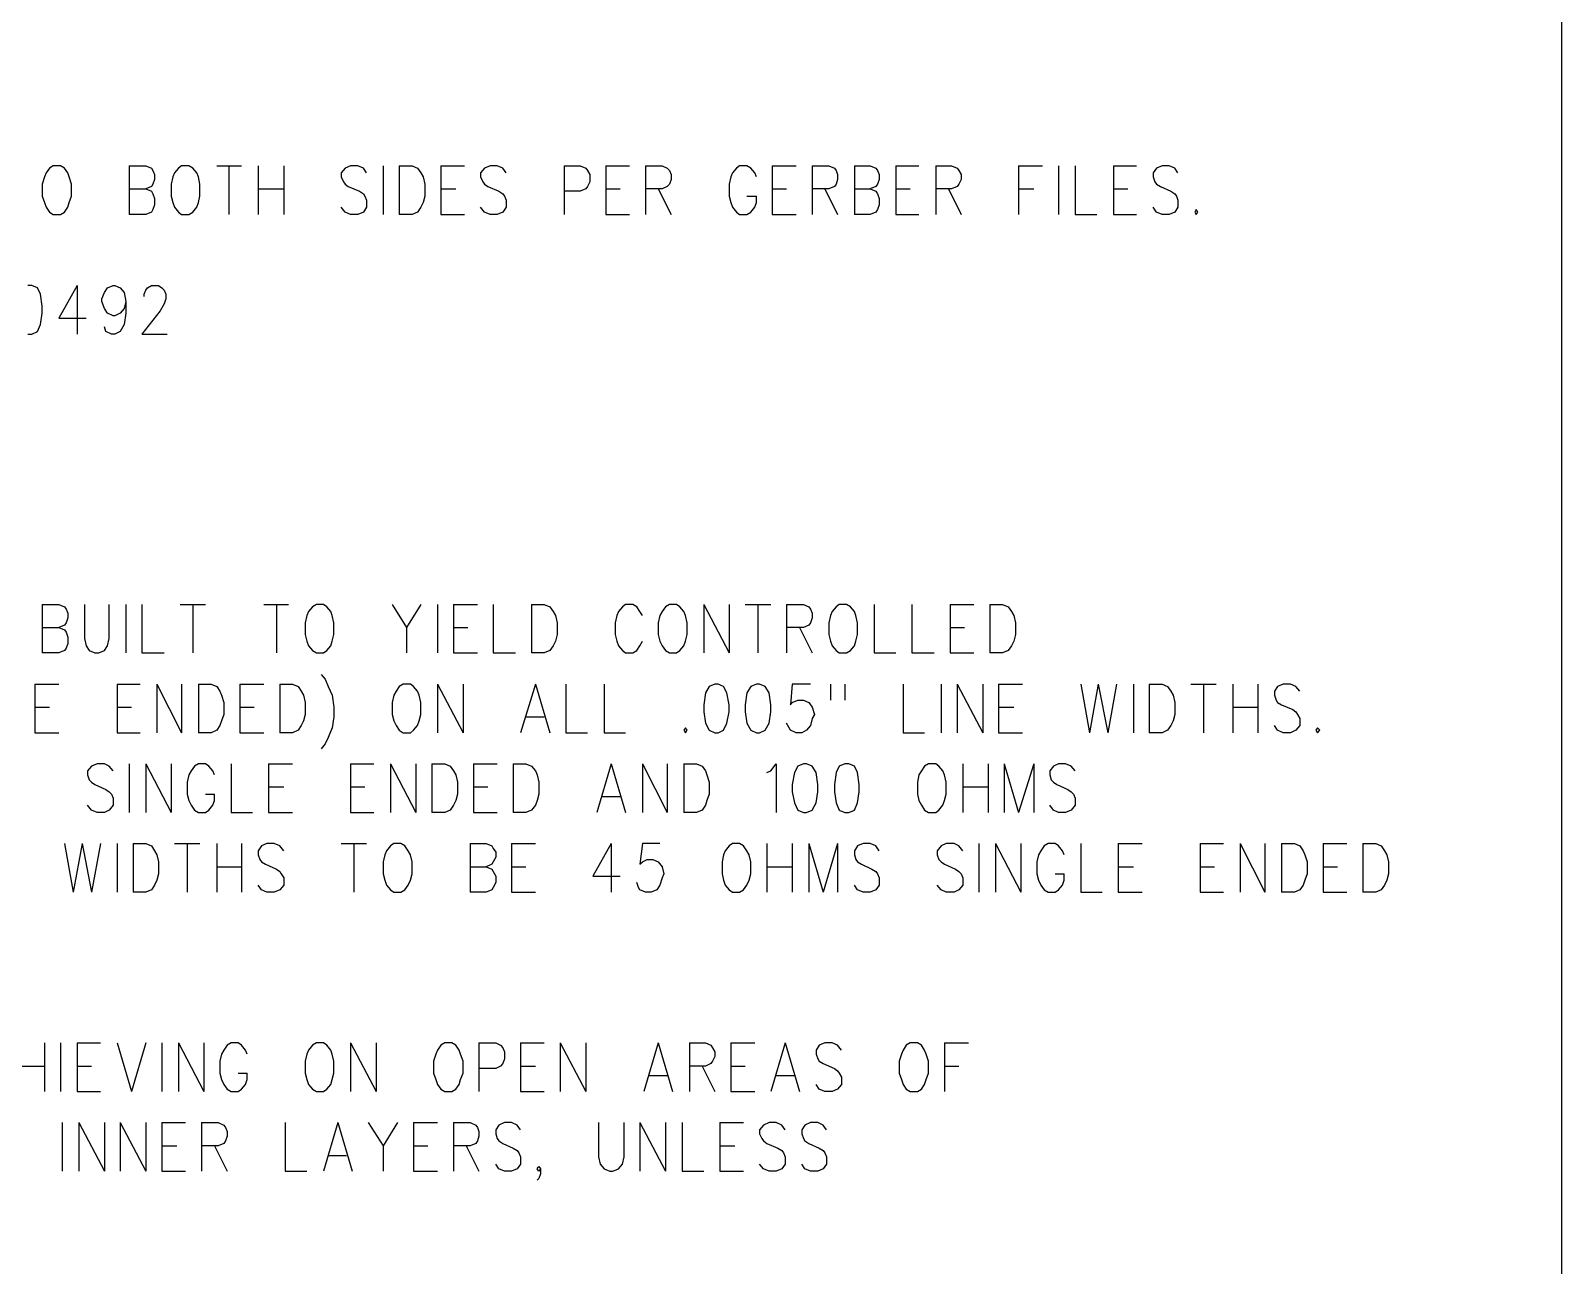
# Model space of a CAD drawing. Extents: x 11.9 to 28.1, y 10.8 to 21.2.
# Drawn here: x 26.172 to 28.093, y 16.621 to 18.169 of the extents above; entities that cross this region are included whole.
import ezdxf

# ---------------------------------------------------------------- set-up
doc = ezdxf.new("R2010")
doc.units = 0
doc.header["$MEASUREMENT"] = 0
doc.layers.add('LAYNR1', color=2, linetype='Continuous')

msp = doc.modelspace()

# ---------------------------------------------------------------- linework, layer by layer
at = {"layer": 'LAYNR1', "color": 7}
for points in [[(28.093, 21.199), (28.093, 10.799)], [(26.201, 18), (26.196, 17.997), (26.192, 17.991), (26.19, 17.986)], [(26.221, 17.986), (26.219, 17.991), (26.215, 17.997), (26.21, 18), (26.201, 18)], [(26.296, 18), (26.296, 17.939)], [(26.296, 18), (26.317, 18), (26.324, 17.997), (26.326, 17.994), (26.328, 17.989), (26.328, 17.983), (26.326, 17.977), (26.324, 17.974), (26.317, 17.971)], [(26.362, 18), (26.358, 17.997), (26.353, 17.991), (26.351, 17.986)], [(26.383, 17.986), (26.381, 17.991), (26.376, 17.997), (26.371, 18), (26.362, 18)], [(26.406, 18), (26.437, 18)], [(26.421, 18), (26.421, 17.939)], [(26.458, 18), (26.458, 17.939)], [(26.49, 18), (26.49, 17.939)], [(26.594, 17.991), (26.59, 17.997), (26.583, 18), (26.574, 18), (26.567, 17.997), (26.562, 17.991), (26.562, 17.986)], [(26.615, 18), (26.615, 17.939)], [(26.635, 18), (26.635, 17.939)], [(26.635, 18), (26.651, 18), (26.658, 17.997), (26.662, 17.991), (26.665, 17.986)], [(26.687, 18), (26.687, 17.939)], [(26.687, 18), (26.717, 18)], [(26.769, 17.991), (26.765, 17.997), (26.758, 18), (26.749, 18), (26.742, 17.997), (26.737, 17.991), (26.737, 17.986)], [(26.842, 18), (26.842, 17.939)], [(26.842, 18), (26.862, 18), (26.869, 17.997), (26.871, 17.994), (26.874, 17.989), (26.874, 17.98), (26.871, 17.974), (26.869, 17.971), (26.862, 17.968), (26.842, 17.968)], [(26.894, 18), (26.894, 17.939)], [(26.894, 18), (26.924, 18)], [(26.944, 18), (26.944, 17.939)], [(26.944, 18), (26.965, 18), (26.971, 17.997), (26.974, 17.994), (26.976, 17.989), (26.976, 17.983), (26.974, 17.977), (26.971, 17.974), (26.965, 17.971), (26.944, 17.971)], [(27.083, 17.986), (27.081, 17.991), (27.076, 17.997), (27.071, 18), (27.062, 18), (27.058, 17.997), (27.053, 17.991), (27.051, 17.986)], [(27.103, 18), (27.103, 17.939)], [(27.103, 18), (27.133, 18)], [(27.153, 18), (27.153, 17.939)], [(27.153, 18), (27.174, 18), (27.181, 17.997), (27.183, 17.994), (27.185, 17.989), (27.185, 17.983), (27.183, 17.977), (27.181, 17.974), (27.174, 17.971), (27.153, 17.971)], [(27.206, 18), (27.206, 17.939)], [(27.206, 18), (27.226, 18), (27.233, 17.997), (27.235, 17.994), (27.237, 17.989), (27.237, 17.983), (27.235, 17.977), (27.233, 17.974), (27.226, 17.971)], [(27.258, 18), (27.258, 17.939)], [(27.258, 18), (27.287, 18)], [(27.308, 18), (27.308, 17.939)], [(27.308, 18), (27.328, 18), (27.335, 17.997), (27.337, 17.994), (27.34, 17.989), (27.34, 17.983), (27.337, 17.977), (27.335, 17.974), (27.328, 17.971), (27.308, 17.971)], [(27.412, 18), (27.412, 17.939)], [(27.412, 18), (27.442, 18)], [(27.462, 18), (27.462, 17.939)], [(27.483, 18), (27.483, 17.939)], [(27.531, 18), (27.531, 17.939)], [(27.531, 18), (27.56, 18)], [(27.612, 17.991), (27.608, 17.997), (27.601, 18), (27.592, 18), (27.585, 17.997), (27.581, 17.991), (27.581, 17.986)], [(26.19, 17.986), (26.187, 17.977), (26.187, 17.962)], [(26.224, 17.962), (26.224, 17.977), (26.221, 17.986)], [(26.351, 17.986), (26.349, 17.977), (26.349, 17.962)], [(26.385, 17.962), (26.385, 17.977), (26.383, 17.986)], [(26.562, 17.986), (26.565, 17.98), (26.567, 17.977), (26.571, 17.974), (26.585, 17.968), (26.59, 17.965), (26.592, 17.962)], [(26.665, 17.986), (26.667, 17.977), (26.667, 17.962)], [(26.737, 17.986), (26.74, 17.98), (26.742, 17.977), (26.746, 17.974), (26.76, 17.968), (26.765, 17.965), (26.767, 17.962)], [(27.051, 17.986), (27.049, 17.977), (27.049, 17.962)], [(27.581, 17.986), (27.583, 17.98), (27.585, 17.977), (27.59, 17.974), (27.603, 17.968), (27.608, 17.965), (27.61, 17.962)], [(26.187, 17.962), (26.19, 17.954), (26.192, 17.948), (26.196, 17.942), (26.201, 17.939)], [(26.21, 17.939), (26.215, 17.942), (26.219, 17.948), (26.221, 17.954), (26.224, 17.962)], [(26.296, 17.971), (26.317, 17.971), (26.324, 17.968), (26.326, 17.965), (26.328, 17.959), (26.328, 17.951), (26.326, 17.945), (26.324, 17.942), (26.317, 17.939)], [(26.349, 17.962), (26.351, 17.954), (26.353, 17.948), (26.358, 17.942), (26.362, 17.939)], [(26.371, 17.939), (26.376, 17.942), (26.381, 17.948), (26.383, 17.954), (26.385, 17.962)], [(26.458, 17.971), (26.49, 17.971)], [(26.592, 17.962), (26.594, 17.957), (26.594, 17.948), (26.59, 17.942), (26.583, 17.939)], [(26.667, 17.962), (26.665, 17.954), (26.662, 17.948), (26.658, 17.942), (26.651, 17.939)], [(26.687, 17.971), (26.706, 17.971)], [(26.767, 17.962), (26.769, 17.957), (26.769, 17.948), (26.765, 17.942), (26.758, 17.939)], [(26.894, 17.971), (26.912, 17.971)], [(26.96, 17.971), (26.976, 17.939)], [(27.049, 17.962), (27.051, 17.954), (27.053, 17.948), (27.058, 17.942), (27.062, 17.939)], [(27.071, 17.939), (27.076, 17.942), (27.081, 17.948), (27.083, 17.954), (27.083, 17.962)], [(27.071, 17.962), (27.083, 17.962)], [(27.103, 17.971), (27.121, 17.971)], [(27.169, 17.971), (27.185, 17.939)], [(27.206, 17.971), (27.226, 17.971), (27.233, 17.968), (27.235, 17.965), (27.237, 17.959), (27.237, 17.951), (27.235, 17.945), (27.233, 17.942), (27.226, 17.939)], [(27.258, 17.971), (27.276, 17.971)], [(27.324, 17.971), (27.34, 17.939)], [(27.412, 17.971), (27.431, 17.971)], [(27.531, 17.971), (27.549, 17.971)], [(27.61, 17.962), (27.612, 17.957), (27.612, 17.948), (27.608, 17.942), (27.601, 17.939)], [(26.201, 17.939), (26.21, 17.939)], [(26.317, 17.939), (26.296, 17.939)], [(26.362, 17.939), (26.371, 17.939)], [(26.574, 17.939), (26.567, 17.942), (26.562, 17.948)], [(26.583, 17.939), (26.574, 17.939)], [(26.651, 17.939), (26.635, 17.939)], [(26.687, 17.939), (26.717, 17.939)], [(26.749, 17.939), (26.742, 17.942), (26.737, 17.948)], [(26.758, 17.939), (26.749, 17.939)], [(26.894, 17.939), (26.924, 17.939)], [(27.062, 17.939), (27.071, 17.939)], [(27.103, 17.939), (27.133, 17.939)], [(27.226, 17.939), (27.206, 17.939)], [(27.258, 17.939), (27.287, 17.939)], [(27.483, 17.939), (27.51, 17.939)], [(27.531, 17.939), (27.56, 17.939)], [(27.592, 17.939), (27.585, 17.942), (27.581, 17.948)], [(27.601, 17.939), (27.592, 17.939)], [(27.635, 17.945), (27.633, 17.942), (27.635, 17.939)], [(27.635, 17.939), (27.637, 17.942), (27.635, 17.945)], [(26.174, 17.789), (26.181, 17.792), (26.185, 17.801), (26.187, 17.815), (26.187, 17.824), (26.185, 17.839), (26.181, 17.847), (26.174, 17.85), (26.169, 17.85)], [(26.231, 17.85), (26.208, 17.809), (26.242, 17.809)], [(26.231, 17.85), (26.231, 17.789)], [(26.276, 17.812), (26.269, 17.815), (26.265, 17.821), (26.262, 17.83), (26.262, 17.833), (26.265, 17.841), (26.269, 17.847), (26.276, 17.85), (26.278, 17.85), (26.285, 17.847), (26.29, 17.841), (26.292, 17.83), (26.292, 17.815), (26.29, 17.801), (26.285, 17.792), (26.278, 17.789)], [(26.315, 17.836), (26.315, 17.839), (26.317, 17.844), (26.319, 17.847), (26.324, 17.85), (26.333, 17.85), (26.337, 17.847), (26.34, 17.844), (26.342, 17.839), (26.342, 17.833), (26.34, 17.827), (26.335, 17.818), (26.312, 17.789)], [(26.292, 17.83), (26.29, 17.821), (26.285, 17.815), (26.278, 17.812)], [(26.278, 17.812), (26.276, 17.812)], [(26.169, 17.789), (26.174, 17.789)], [(26.274, 17.789), (26.267, 17.792), (26.265, 17.798)], [(26.278, 17.789), (26.274, 17.789)], [(26.312, 17.789), (26.344, 17.789)], [(26.187, 17.45), (26.187, 17.389)], [(26.187, 17.45), (26.208, 17.45), (26.215, 17.447), (26.217, 17.444), (26.219, 17.439), (26.219, 17.433), (26.217, 17.427), (26.215, 17.424), (26.208, 17.421)], [(26.24, 17.45), (26.24, 17.407), (26.242, 17.398), (26.246, 17.392), (26.253, 17.389)], [(26.258, 17.389), (26.265, 17.392), (26.269, 17.398), (26.271, 17.407), (26.271, 17.45)], [(26.292, 17.45), (26.292, 17.389)], [(26.312, 17.45), (26.312, 17.389)], [(26.36, 17.45), (26.392, 17.45)], [(26.376, 17.45), (26.376, 17.389)], [(26.465, 17.45), (26.496, 17.45)], [(26.481, 17.45), (26.481, 17.389)], [(26.531, 17.45), (26.526, 17.447), (26.521, 17.441), (26.519, 17.436)], [(26.551, 17.436), (26.549, 17.441), (26.544, 17.447), (26.54, 17.45), (26.531, 17.45)], [(26.626, 17.45), (26.644, 17.421), (26.644, 17.389)], [(26.662, 17.45), (26.644, 17.421)], [(26.683, 17.45), (26.683, 17.389)], [(26.703, 17.45), (26.703, 17.389)], [(26.703, 17.45), (26.733, 17.45)], [(26.753, 17.45), (26.753, 17.389)], [(26.801, 17.45), (26.801, 17.389)], [(26.801, 17.45), (26.817, 17.45), (26.824, 17.447), (26.828, 17.441), (26.831, 17.436)], [(26.94, 17.436), (26.937, 17.441), (26.933, 17.447), (26.928, 17.45), (26.919, 17.45), (26.915, 17.447), (26.91, 17.441), (26.908, 17.436)], [(26.974, 17.45), (26.969, 17.447), (26.965, 17.441), (26.962, 17.436)], [(26.994, 17.436), (26.992, 17.441), (26.987, 17.447), (26.983, 17.45), (26.974, 17.45)], [(27.017, 17.45), (27.017, 17.389)], [(27.017, 17.45), (27.049, 17.389)], [(27.049, 17.45), (27.049, 17.389)], [(27.069, 17.45), (27.101, 17.45)], [(27.085, 17.45), (27.085, 17.389)], [(27.121, 17.45), (27.121, 17.389)], [(27.121, 17.45), (27.142, 17.45), (27.149, 17.447), (27.151, 17.444), (27.153, 17.439), (27.153, 17.433), (27.151, 17.427), (27.149, 17.424), (27.142, 17.421), (27.121, 17.421)], [(27.187, 17.45), (27.183, 17.447), (27.178, 17.441), (27.176, 17.436)], [(27.208, 17.436), (27.206, 17.441), (27.201, 17.447), (27.196, 17.45), (27.187, 17.45)], [(27.231, 17.45), (27.231, 17.389)], [(27.278, 17.45), (27.278, 17.389)], [(27.326, 17.45), (27.326, 17.389)], [(27.326, 17.45), (27.356, 17.45)], [(27.376, 17.45), (27.376, 17.389)], [(27.376, 17.45), (27.392, 17.45), (27.399, 17.447), (27.403, 17.441), (27.406, 17.436)], [(26.187, 17.421), (26.208, 17.421), (26.215, 17.418), (26.217, 17.415), (26.219, 17.409), (26.219, 17.401), (26.217, 17.395), (26.215, 17.392), (26.208, 17.389)], [(26.519, 17.436), (26.517, 17.427), (26.517, 17.412)], [(26.553, 17.412), (26.553, 17.427), (26.551, 17.436)], [(26.703, 17.421), (26.721, 17.421)], [(26.831, 17.436), (26.833, 17.427), (26.833, 17.412)], [(26.908, 17.436), (26.906, 17.427), (26.906, 17.412)], [(26.962, 17.436), (26.96, 17.427), (26.96, 17.412)], [(26.996, 17.412), (26.996, 17.427), (26.994, 17.436)], [(27.137, 17.421), (27.153, 17.389)], [(27.176, 17.436), (27.174, 17.427), (27.174, 17.412)], [(27.21, 17.412), (27.21, 17.427), (27.208, 17.436)], [(27.326, 17.421), (27.344, 17.421)], [(27.406, 17.436), (27.408, 17.427), (27.408, 17.412)], [(26.517, 17.412), (26.519, 17.404), (26.521, 17.398), (26.526, 17.392), (26.531, 17.389)], [(26.54, 17.389), (26.544, 17.392), (26.549, 17.398), (26.551, 17.404), (26.553, 17.412)], [(26.833, 17.412), (26.831, 17.404), (26.828, 17.398), (26.824, 17.392), (26.817, 17.389)], [(26.906, 17.412), (26.908, 17.404), (26.91, 17.398), (26.915, 17.392), (26.919, 17.389)], [(26.928, 17.389), (26.933, 17.392), (26.937, 17.398), (26.94, 17.404)], [(26.96, 17.412), (26.962, 17.404), (26.965, 17.398), (26.969, 17.392), (26.974, 17.389)], [(26.983, 17.389), (26.987, 17.392), (26.992, 17.398), (26.994, 17.404), (26.996, 17.412)], [(27.174, 17.412), (27.176, 17.404), (27.178, 17.398), (27.183, 17.392), (27.187, 17.389)], [(27.196, 17.389), (27.201, 17.392), (27.206, 17.398), (27.208, 17.404), (27.21, 17.412)], [(27.408, 17.412), (27.406, 17.404), (27.403, 17.398), (27.399, 17.392), (27.392, 17.389)], [(26.208, 17.389), (26.187, 17.389)], [(26.253, 17.389), (26.258, 17.389)], [(26.312, 17.389), (26.34, 17.389)], [(26.531, 17.389), (26.54, 17.389)], [(26.703, 17.389), (26.733, 17.389)], [(26.753, 17.389), (26.781, 17.389)], [(26.817, 17.389), (26.801, 17.389)], [(26.919, 17.389), (26.928, 17.389)], [(26.974, 17.389), (26.983, 17.389)], [(27.187, 17.389), (27.196, 17.389)], [(27.231, 17.389), (27.258, 17.389)], [(27.278, 17.389), (27.306, 17.389)], [(27.326, 17.389), (27.356, 17.389)], [(27.392, 17.389), (27.376, 17.389)], [(26.537, 17.362), (26.542, 17.356), (26.546, 17.347), (26.551, 17.336)], [(26.178, 17.35), (26.178, 17.289)], [(26.178, 17.35), (26.208, 17.35)], [(26.281, 17.35), (26.281, 17.289)], [(26.281, 17.35), (26.31, 17.35)], [(26.331, 17.35), (26.331, 17.289)], [(26.331, 17.35), (26.362, 17.289)], [(26.362, 17.35), (26.362, 17.289)], [(26.383, 17.35), (26.383, 17.289)], [(26.383, 17.35), (26.399, 17.35), (26.406, 17.347), (26.41, 17.341), (26.412, 17.336)], [(26.435, 17.35), (26.435, 17.289)], [(26.435, 17.35), (26.465, 17.35)], [(26.485, 17.35), (26.485, 17.289)], [(26.485, 17.35), (26.501, 17.35), (26.508, 17.347), (26.512, 17.341), (26.515, 17.336)], [(26.64, 17.35), (26.635, 17.347), (26.631, 17.341), (26.628, 17.336)], [(26.66, 17.336), (26.658, 17.341), (26.653, 17.347), (26.649, 17.35), (26.64, 17.35)], [(26.683, 17.35), (26.683, 17.289)], [(26.683, 17.35), (26.715, 17.289)], [(26.715, 17.35), (26.715, 17.289)], [(26.806, 17.35), (26.787, 17.289)], [(26.806, 17.35), (26.824, 17.289)], [(26.844, 17.35), (26.844, 17.289)], [(26.892, 17.35), (26.892, 17.289)], [(27.031, 17.35), (27.024, 17.347), (27.019, 17.339), (27.017, 17.324), (27.017, 17.315), (27.019, 17.301), (27.024, 17.292), (27.031, 17.289)], [(27.035, 17.289), (27.042, 17.292), (27.046, 17.301), (27.049, 17.315), (27.049, 17.324), (27.046, 17.339), (27.042, 17.347), (27.035, 17.35), (27.031, 17.35)], [(27.083, 17.35), (27.076, 17.347), (27.071, 17.339), (27.069, 17.324), (27.069, 17.315), (27.071, 17.301), (27.076, 17.292), (27.083, 17.289)], [(27.087, 17.289), (27.094, 17.292), (27.099, 17.301), (27.101, 17.315), (27.101, 17.324), (27.099, 17.339), (27.094, 17.347), (27.087, 17.35), (27.083, 17.35)], [(27.151, 17.35), (27.128, 17.35), (27.126, 17.324), (27.128, 17.327), (27.135, 17.33), (27.142, 17.33), (27.149, 17.327), (27.153, 17.321), (27.156, 17.312)], [(27.176, 17.35), (27.176, 17.33)], [(27.194, 17.35), (27.194, 17.33)], [(27.267, 17.35), (27.267, 17.289)], [(27.315, 17.35), (27.315, 17.289)], [(27.335, 17.35), (27.335, 17.289)], [(27.335, 17.35), (27.367, 17.289)], [(27.367, 17.35), (27.367, 17.289)], [(27.387, 17.35), (27.387, 17.289)], [(27.387, 17.35), (27.417, 17.35)], [(27.49, 17.35), (27.501, 17.289)], [(27.512, 17.35), (27.501, 17.289)], [(27.512, 17.35), (27.524, 17.289)], [(27.535, 17.35), (27.524, 17.289)], [(27.556, 17.35), (27.556, 17.289)], [(27.576, 17.35), (27.576, 17.289)], [(27.576, 17.35), (27.592, 17.35), (27.599, 17.347), (27.603, 17.341), (27.606, 17.336)], [(27.628, 17.35), (27.66, 17.35)], [(27.644, 17.35), (27.644, 17.289)], [(27.681, 17.35), (27.681, 17.289)], [(27.712, 17.35), (27.712, 17.289)], [(27.765, 17.341), (27.76, 17.347), (27.753, 17.35), (27.744, 17.35), (27.737, 17.347), (27.733, 17.341), (27.733, 17.336)], [(26.412, 17.336), (26.415, 17.327), (26.415, 17.312)], [(26.515, 17.336), (26.517, 17.327), (26.517, 17.312)], [(26.551, 17.336), (26.553, 17.321), (26.553, 17.309), (26.551, 17.295), (26.546, 17.283), (26.542, 17.275), (26.537, 17.269)], [(26.628, 17.336), (26.626, 17.327), (26.626, 17.312)], [(26.662, 17.312), (26.662, 17.327), (26.66, 17.336)], [(27.606, 17.336), (27.608, 17.327), (27.608, 17.312)], [(27.733, 17.336), (27.735, 17.33), (27.737, 17.327), (27.742, 17.324), (27.756, 17.318), (27.76, 17.315), (27.762, 17.312)], [(26.178, 17.321), (26.196, 17.321)], [(26.281, 17.321), (26.299, 17.321)], [(26.415, 17.312), (26.412, 17.304), (26.41, 17.298), (26.406, 17.292), (26.399, 17.289)], [(26.435, 17.321), (26.453, 17.321)], [(26.517, 17.312), (26.515, 17.304), (26.512, 17.298), (26.508, 17.292), (26.501, 17.289)], [(26.626, 17.312), (26.628, 17.304), (26.631, 17.298), (26.635, 17.292), (26.64, 17.289)], [(26.649, 17.289), (26.653, 17.292), (26.658, 17.298), (26.66, 17.304), (26.662, 17.312)], [(26.794, 17.309), (26.817, 17.309)], [(27.156, 17.312), (27.153, 17.307), (27.151, 17.298), (27.146, 17.292), (27.14, 17.289)], [(27.387, 17.321), (27.406, 17.321)], [(27.608, 17.312), (27.606, 17.304), (27.603, 17.298), (27.599, 17.292), (27.592, 17.289)], [(27.681, 17.321), (27.712, 17.321)], [(27.762, 17.312), (27.765, 17.307), (27.765, 17.298), (27.76, 17.292), (27.753, 17.289)], [(26.178, 17.289), (26.208, 17.289)], [(26.281, 17.289), (26.31, 17.289)], [(26.399, 17.289), (26.383, 17.289)], [(26.435, 17.289), (26.465, 17.289)], [(26.501, 17.289), (26.485, 17.289)], [(26.64, 17.289), (26.649, 17.289)], [(26.844, 17.289), (26.871, 17.289)], [(26.892, 17.289), (26.919, 17.289)], [(26.994, 17.295), (26.992, 17.292), (26.994, 17.289)], [(26.994, 17.289), (26.996, 17.292), (26.994, 17.295)], [(27.031, 17.289), (27.035, 17.289)], [(27.083, 17.289), (27.087, 17.289)], [(27.133, 17.289), (27.126, 17.292), (27.124, 17.295), (27.121, 17.301)], [(27.14, 17.289), (27.133, 17.289)], [(27.267, 17.289), (27.294, 17.289)], [(27.387, 17.289), (27.417, 17.289)], [(27.592, 17.289), (27.576, 17.289)], [(27.744, 17.289), (27.737, 17.292), (27.733, 17.298)], [(27.753, 17.289), (27.744, 17.289)], [(27.787, 17.295), (27.785, 17.292), (27.787, 17.289)], [(27.787, 17.289), (27.79, 17.292), (27.787, 17.295)], [(26.276, 17.241), (26.271, 17.247), (26.265, 17.25), (26.256, 17.25), (26.249, 17.247), (26.244, 17.241), (26.244, 17.236)], [(26.296, 17.25), (26.296, 17.189)], [(26.317, 17.25), (26.317, 17.189)], [(26.317, 17.25), (26.349, 17.189)], [(26.349, 17.25), (26.349, 17.189)], [(26.403, 17.236), (26.401, 17.241), (26.396, 17.247), (26.392, 17.25), (26.383, 17.25), (26.378, 17.247), (26.374, 17.241), (26.371, 17.236)], [(26.424, 17.25), (26.424, 17.189)], [(26.471, 17.25), (26.471, 17.189)], [(26.471, 17.25), (26.501, 17.25)], [(26.574, 17.25), (26.574, 17.189)], [(26.574, 17.25), (26.603, 17.25)], [(26.624, 17.25), (26.624, 17.189)], [(26.624, 17.25), (26.656, 17.189)], [(26.656, 17.25), (26.656, 17.189)], [(26.676, 17.25), (26.676, 17.189)], [(26.676, 17.25), (26.692, 17.25), (26.699, 17.247), (26.703, 17.241), (26.706, 17.236)], [(26.728, 17.25), (26.728, 17.189)], [(26.728, 17.25), (26.758, 17.25)], [(26.778, 17.25), (26.778, 17.189)], [(26.778, 17.25), (26.794, 17.25), (26.801, 17.247), (26.806, 17.241), (26.808, 17.236)], [(26.901, 17.25), (26.883, 17.189)], [(26.901, 17.25), (26.919, 17.189)], [(26.94, 17.25), (26.94, 17.189)], [(26.94, 17.25), (26.971, 17.189)], [(26.971, 17.25), (26.971, 17.189)], [(26.992, 17.25), (26.992, 17.189)], [(26.992, 17.25), (27.008, 17.25), (27.015, 17.247), (27.019, 17.241), (27.021, 17.236)], [(27.096, 17.239), (27.101, 17.241), (27.108, 17.25), (27.108, 17.189)], [(27.142, 17.25), (27.135, 17.247), (27.131, 17.239), (27.128, 17.224), (27.128, 17.215), (27.131, 17.201), (27.135, 17.192), (27.142, 17.189)], [(27.146, 17.189), (27.153, 17.192), (27.158, 17.201), (27.16, 17.215), (27.16, 17.224), (27.158, 17.239), (27.153, 17.247), (27.146, 17.25), (27.142, 17.25)], [(27.194, 17.25), (27.187, 17.247), (27.183, 17.239), (27.181, 17.224), (27.181, 17.215), (27.183, 17.201), (27.187, 17.192), (27.194, 17.189)], [(27.199, 17.189), (27.206, 17.192), (27.21, 17.201), (27.212, 17.215), (27.212, 17.224), (27.21, 17.239), (27.206, 17.247), (27.199, 17.25), (27.194, 17.25)], [(27.299, 17.25), (27.294, 17.247), (27.29, 17.241), (27.287, 17.236)], [(27.319, 17.236), (27.317, 17.241), (27.312, 17.247), (27.308, 17.25), (27.299, 17.25)], [(27.342, 17.25), (27.342, 17.189)], [(27.374, 17.25), (27.374, 17.189)], [(27.394, 17.25), (27.394, 17.189)], [(27.394, 17.25), (27.412, 17.189)], [(27.431, 17.25), (27.412, 17.189)], [(27.431, 17.25), (27.431, 17.189)], [(27.483, 17.241), (27.478, 17.247), (27.471, 17.25), (27.462, 17.25), (27.456, 17.247), (27.451, 17.241), (27.451, 17.236)], [(26.244, 17.236), (26.246, 17.23), (26.249, 17.227), (26.253, 17.224), (26.267, 17.218), (26.271, 17.215), (26.274, 17.212)], [(26.371, 17.236), (26.369, 17.227), (26.369, 17.212)], [(26.706, 17.236), (26.708, 17.227), (26.708, 17.212)], [(26.808, 17.236), (26.81, 17.227), (26.81, 17.212)], [(27.021, 17.236), (27.024, 17.227), (27.024, 17.212)], [(27.287, 17.236), (27.285, 17.227), (27.285, 17.212)], [(27.321, 17.212), (27.321, 17.227), (27.319, 17.236)], [(27.451, 17.236), (27.453, 17.23), (27.456, 17.227), (27.46, 17.224), (27.474, 17.218), (27.478, 17.215), (27.481, 17.212)], [(26.274, 17.212), (26.276, 17.207), (26.276, 17.198), (26.271, 17.192), (26.265, 17.189)], [(26.369, 17.212), (26.371, 17.204), (26.374, 17.198), (26.378, 17.192), (26.383, 17.189)], [(26.392, 17.189), (26.396, 17.192), (26.401, 17.198), (26.403, 17.204), (26.403, 17.212)], [(26.392, 17.212), (26.403, 17.212)], [(26.471, 17.221), (26.49, 17.221)], [(26.574, 17.221), (26.592, 17.221)], [(26.708, 17.212), (26.706, 17.204), (26.703, 17.198), (26.699, 17.192), (26.692, 17.189)], [(26.728, 17.221), (26.746, 17.221)], [(26.81, 17.212), (26.808, 17.204), (26.806, 17.198), (26.801, 17.192), (26.794, 17.189)], [(26.89, 17.209), (26.912, 17.209)], [(27.024, 17.212), (27.021, 17.204), (27.019, 17.198), (27.015, 17.192), (27.008, 17.189)], [(27.285, 17.212), (27.287, 17.204), (27.29, 17.198), (27.294, 17.192), (27.299, 17.189)], [(27.308, 17.189), (27.312, 17.192), (27.317, 17.198), (27.319, 17.204), (27.321, 17.212)], [(27.342, 17.221), (27.374, 17.221)], [(27.481, 17.212), (27.483, 17.207), (27.483, 17.198), (27.478, 17.192), (27.471, 17.189)], [(26.256, 17.189), (26.249, 17.192), (26.244, 17.198)], [(26.265, 17.189), (26.256, 17.189)], [(26.383, 17.189), (26.392, 17.189)], [(26.424, 17.189), (26.451, 17.189)], [(26.471, 17.189), (26.501, 17.189)], [(26.574, 17.189), (26.603, 17.189)], [(26.692, 17.189), (26.676, 17.189)], [(26.728, 17.189), (26.758, 17.189)], [(26.794, 17.189), (26.778, 17.189)], [(27.008, 17.189), (26.992, 17.189)], [(27.142, 17.189), (27.146, 17.189)], [(27.194, 17.189), (27.199, 17.189)], [(27.299, 17.189), (27.308, 17.189)], [(27.462, 17.189), (27.456, 17.192), (27.451, 17.198)], [(27.471, 17.189), (27.462, 17.189)], [(26.215, 17.15), (26.226, 17.089)], [(26.237, 17.15), (26.226, 17.089)], [(26.237, 17.15), (26.249, 17.089)], [(26.26, 17.15), (26.249, 17.089)], [(26.281, 17.15), (26.281, 17.089)], [(26.301, 17.15), (26.301, 17.089)], [(26.301, 17.15), (26.317, 17.15), (26.324, 17.147), (26.328, 17.141), (26.331, 17.136)], [(26.331, 17.136), (26.333, 17.127), (26.333, 17.112)], [(26.353, 17.15), (26.385, 17.15)], [(26.369, 17.15), (26.369, 17.089)], [(26.406, 17.15), (26.406, 17.089)], [(26.437, 17.15), (26.437, 17.089)], [(26.49, 17.141), (26.485, 17.147), (26.478, 17.15), (26.469, 17.15), (26.462, 17.147), (26.458, 17.141), (26.458, 17.136)], [(26.458, 17.136), (26.46, 17.13), (26.462, 17.127), (26.467, 17.124), (26.481, 17.118), (26.485, 17.115), (26.487, 17.112)], [(26.562, 17.15), (26.594, 17.15)], [(26.578, 17.15), (26.578, 17.089)], [(26.617, 17.136), (26.615, 17.127), (26.615, 17.112)], [(26.628, 17.15), (26.624, 17.147), (26.619, 17.141), (26.617, 17.136)], [(26.649, 17.136), (26.646, 17.141), (26.642, 17.147), (26.637, 17.15), (26.628, 17.15)], [(26.651, 17.112), (26.651, 17.127), (26.649, 17.136)], [(26.724, 17.15), (26.724, 17.089)], [(26.724, 17.15), (26.744, 17.15), (26.751, 17.147), (26.753, 17.144), (26.756, 17.139), (26.756, 17.133), (26.753, 17.127), (26.751, 17.124), (26.744, 17.121)], [(26.776, 17.15), (26.776, 17.089)], [(26.776, 17.15), (26.806, 17.15)], [(26.901, 17.15), (26.878, 17.109), (26.912, 17.109)], [(26.901, 17.15), (26.901, 17.089)], [(26.962, 17.15), (26.94, 17.15), (26.937, 17.124), (26.94, 17.127), (26.946, 17.13), (26.953, 17.13), (26.96, 17.127), (26.965, 17.121), (26.967, 17.112)], [(27.042, 17.136), (27.04, 17.127), (27.04, 17.112)], [(27.053, 17.15), (27.049, 17.147), (27.044, 17.141), (27.042, 17.136)], [(27.074, 17.136), (27.071, 17.141), (27.067, 17.147), (27.062, 17.15), (27.053, 17.15)], [(27.076, 17.112), (27.076, 17.127), (27.074, 17.136)], [(27.096, 17.15), (27.096, 17.089)], [(27.128, 17.15), (27.128, 17.089)], [(27.149, 17.15), (27.149, 17.089)], [(27.149, 17.15), (27.167, 17.089)], [(27.185, 17.15), (27.167, 17.089)], [(27.185, 17.15), (27.185, 17.089)], [(27.237, 17.141), (27.233, 17.147), (27.226, 17.15), (27.217, 17.15), (27.21, 17.147), (27.206, 17.141), (27.206, 17.136)], [(27.206, 17.136), (27.208, 17.13), (27.21, 17.127), (27.215, 17.124), (27.228, 17.118), (27.233, 17.115), (27.235, 17.112)], [(27.342, 17.141), (27.337, 17.147), (27.331, 17.15), (27.321, 17.15), (27.315, 17.147), (27.31, 17.141), (27.31, 17.136)], [(27.31, 17.136), (27.312, 17.13), (27.315, 17.127), (27.319, 17.124), (27.333, 17.118), (27.337, 17.115), (27.34, 17.112)], [(27.362, 17.15), (27.362, 17.089)], [(27.383, 17.15), (27.383, 17.089)], [(27.383, 17.15), (27.415, 17.089)], [(27.415, 17.15), (27.415, 17.089)], [(27.437, 17.136), (27.435, 17.127), (27.435, 17.112)], [(27.469, 17.136), (27.467, 17.141), (27.462, 17.147), (27.458, 17.15), (27.449, 17.15), (27.444, 17.147), (27.44, 17.141), (27.437, 17.136)], [(27.49, 17.15), (27.49, 17.089)], [(27.537, 17.15), (27.537, 17.089)], [(27.537, 17.15), (27.567, 17.15)], [(27.64, 17.15), (27.64, 17.089)], [(27.64, 17.15), (27.669, 17.15)], [(27.69, 17.15), (27.69, 17.089)], [(27.69, 17.15), (27.721, 17.089)], [(27.721, 17.15), (27.721, 17.089)], [(27.742, 17.15), (27.742, 17.089)], [(27.742, 17.15), (27.758, 17.15), (27.765, 17.147), (27.769, 17.141), (27.771, 17.136)], [(27.771, 17.136), (27.774, 17.127), (27.774, 17.112)], [(27.794, 17.15), (27.794, 17.089)], [(27.794, 17.15), (27.824, 17.15)], [(27.844, 17.15), (27.844, 17.089)], [(27.844, 17.15), (27.86, 17.15), (27.867, 17.147), (27.871, 17.141), (27.874, 17.136)], [(27.874, 17.136), (27.876, 17.127), (27.876, 17.112)], [(26.333, 17.112), (26.331, 17.104), (26.328, 17.098), (26.324, 17.092), (26.317, 17.089)], [(26.406, 17.121), (26.437, 17.121)], [(26.487, 17.112), (26.49, 17.107), (26.49, 17.098), (26.485, 17.092), (26.478, 17.089)], [(26.615, 17.112), (26.617, 17.104), (26.619, 17.098), (26.624, 17.092), (26.628, 17.089)], [(26.637, 17.089), (26.642, 17.092), (26.646, 17.098), (26.649, 17.104), (26.651, 17.112)], [(26.724, 17.121), (26.744, 17.121), (26.751, 17.118), (26.753, 17.115), (26.756, 17.109), (26.756, 17.101), (26.753, 17.095), (26.751, 17.092), (26.744, 17.089)], [(26.776, 17.121), (26.794, 17.121)], [(26.967, 17.112), (26.965, 17.107), (26.962, 17.098), (26.958, 17.092), (26.951, 17.089)], [(27.04, 17.112), (27.042, 17.104), (27.044, 17.098), (27.049, 17.092), (27.053, 17.089)], [(27.062, 17.089), (27.067, 17.092), (27.071, 17.098), (27.074, 17.104), (27.076, 17.112)], [(27.096, 17.121), (27.128, 17.121)], [(27.235, 17.112), (27.237, 17.107), (27.237, 17.098), (27.233, 17.092), (27.226, 17.089)], [(27.34, 17.112), (27.342, 17.107), (27.342, 17.098), (27.337, 17.092), (27.331, 17.089)], [(27.435, 17.112), (27.437, 17.104), (27.44, 17.098), (27.444, 17.092), (27.449, 17.089)], [(27.458, 17.089), (27.462, 17.092), (27.467, 17.098), (27.469, 17.104), (27.469, 17.112)], [(27.458, 17.112), (27.469, 17.112)], [(27.537, 17.121), (27.556, 17.121)], [(27.64, 17.121), (27.658, 17.121)], [(27.774, 17.112), (27.771, 17.104), (27.769, 17.098), (27.765, 17.092), (27.758, 17.089)], [(27.794, 17.121), (27.812, 17.121)], [(27.876, 17.112), (27.874, 17.104), (27.871, 17.098), (27.867, 17.092), (27.86, 17.089)], [(26.469, 17.089), (26.462, 17.092), (26.458, 17.098)], [(26.944, 17.089), (26.937, 17.092), (26.935, 17.095), (26.933, 17.101)], [(27.217, 17.089), (27.21, 17.092), (27.206, 17.098)], [(27.321, 17.089), (27.315, 17.092), (27.31, 17.098)], [(26.317, 17.089), (26.301, 17.089)], [(26.478, 17.089), (26.469, 17.089)], [(26.628, 17.089), (26.637, 17.089)], [(26.744, 17.089), (26.724, 17.089)], [(26.776, 17.089), (26.806, 17.089)], [(26.951, 17.089), (26.944, 17.089)], [(27.053, 17.089), (27.062, 17.089)], [(27.226, 17.089), (27.217, 17.089)], [(27.331, 17.089), (27.321, 17.089)], [(27.449, 17.089), (27.458, 17.089)], [(27.49, 17.089), (27.517, 17.089)], [(27.537, 17.089), (27.567, 17.089)], [(27.64, 17.089), (27.669, 17.089)], [(27.758, 17.089), (27.742, 17.089)], [(27.794, 17.089), (27.824, 17.089)], [(27.86, 17.089), (27.844, 17.089)], [(26.19, 16.9), (26.19, 16.839)], [(26.21, 16.9), (26.21, 16.839)], [(26.231, 16.9), (26.231, 16.839)], [(26.231, 16.9), (26.26, 16.9)], [(26.281, 16.9), (26.299, 16.839)], [(26.317, 16.9), (26.299, 16.839)], [(26.337, 16.9), (26.337, 16.839)], [(26.358, 16.9), (26.358, 16.839)], [(26.358, 16.9), (26.39, 16.839)], [(26.39, 16.9), (26.39, 16.839)], [(26.412, 16.886), (26.41, 16.877), (26.41, 16.862)], [(26.444, 16.886), (26.442, 16.891), (26.437, 16.897), (26.433, 16.9), (26.424, 16.9), (26.419, 16.897), (26.415, 16.891), (26.412, 16.886)], [(26.519, 16.886), (26.517, 16.877), (26.517, 16.862)], [(26.531, 16.9), (26.526, 16.897), (26.521, 16.891), (26.519, 16.886)], [(26.551, 16.886), (26.549, 16.891), (26.544, 16.897), (26.54, 16.9), (26.531, 16.9)], [(26.553, 16.862), (26.553, 16.877), (26.551, 16.886)], [(26.574, 16.9), (26.574, 16.839)], [(26.574, 16.9), (26.606, 16.839)], [(26.606, 16.9), (26.606, 16.839)], [(26.681, 16.886), (26.678, 16.877), (26.678, 16.862)], [(26.692, 16.9), (26.687, 16.897), (26.683, 16.891), (26.681, 16.886)], [(26.712, 16.886), (26.71, 16.891), (26.706, 16.897), (26.701, 16.9), (26.692, 16.9)], [(26.715, 16.862), (26.715, 16.877), (26.712, 16.886)], [(26.735, 16.9), (26.735, 16.839)], [(26.735, 16.9), (26.756, 16.9), (26.762, 16.897), (26.765, 16.894), (26.767, 16.889), (26.767, 16.88), (26.765, 16.874), (26.762, 16.871), (26.756, 16.868), (26.735, 16.868)], [(26.787, 16.9), (26.787, 16.839)], [(26.787, 16.9), (26.817, 16.9)], [(26.837, 16.9), (26.837, 16.839)], [(26.837, 16.9), (26.869, 16.839)], [(26.869, 16.9), (26.869, 16.839)], [(26.96, 16.9), (26.942, 16.839)], [(26.96, 16.9), (26.978, 16.839)], [(26.999, 16.9), (26.999, 16.839)], [(26.999, 16.9), (27.019, 16.9), (27.026, 16.897), (27.028, 16.894), (27.031, 16.889), (27.031, 16.883), (27.028, 16.877), (27.026, 16.874), (27.019, 16.871), (26.999, 16.871)], [(27.051, 16.9), (27.051, 16.839)], [(27.051, 16.9), (27.081, 16.9)], [(27.119, 16.9), (27.101, 16.839)], [(27.119, 16.9), (27.137, 16.839)], [(27.19, 16.891), (27.185, 16.897), (27.178, 16.9), (27.169, 16.9), (27.162, 16.897), (27.158, 16.891), (27.158, 16.886)], [(27.158, 16.886), (27.16, 16.88), (27.162, 16.877), (27.167, 16.874), (27.181, 16.868), (27.185, 16.865), (27.187, 16.862)], [(27.265, 16.886), (27.262, 16.877), (27.262, 16.862)], [(27.276, 16.9), (27.271, 16.897), (27.267, 16.891), (27.265, 16.886)], [(27.296, 16.886), (27.294, 16.891), (27.29, 16.897), (27.285, 16.9), (27.276, 16.9)], [(27.299, 16.862), (27.299, 16.877), (27.296, 16.886)], [(27.319, 16.9), (27.319, 16.839)], [(27.319, 16.9), (27.349, 16.9)], [(26.158, 16.871), (26.19, 16.871)], [(26.231, 16.871), (26.249, 16.871)], [(26.41, 16.862), (26.412, 16.854), (26.415, 16.848), (26.419, 16.842), (26.424, 16.839)], [(26.433, 16.839), (26.437, 16.842), (26.442, 16.848), (26.444, 16.854), (26.444, 16.862)], [(26.433, 16.862), (26.444, 16.862)], [(26.517, 16.862), (26.519, 16.854), (26.521, 16.848), (26.526, 16.842), (26.531, 16.839)], [(26.54, 16.839), (26.544, 16.842), (26.549, 16.848), (26.551, 16.854), (26.553, 16.862)], [(26.678, 16.862), (26.681, 16.854), (26.683, 16.848), (26.687, 16.842), (26.692, 16.839)], [(26.701, 16.839), (26.706, 16.842), (26.71, 16.848), (26.712, 16.854), (26.715, 16.862)], [(26.787, 16.871), (26.806, 16.871)], [(27.015, 16.871), (27.031, 16.839)], [(27.051, 16.871), (27.069, 16.871)], [(27.187, 16.862), (27.19, 16.857), (27.19, 16.848), (27.185, 16.842), (27.178, 16.839)], [(27.262, 16.862), (27.265, 16.854), (27.267, 16.848), (27.271, 16.842), (27.276, 16.839)], [(27.285, 16.839), (27.29, 16.842), (27.294, 16.848), (27.296, 16.854), (27.299, 16.862)], [(27.319, 16.871), (27.337, 16.871)], [(26.949, 16.859), (26.971, 16.859)], [(27.108, 16.859), (27.131, 16.859)], [(27.169, 16.839), (27.162, 16.842), (27.158, 16.848)], [(26.231, 16.839), (26.26, 16.839)], [(26.424, 16.839), (26.433, 16.839)], [(26.531, 16.839), (26.54, 16.839)], [(26.692, 16.839), (26.701, 16.839)], [(26.787, 16.839), (26.817, 16.839)], [(27.051, 16.839), (27.081, 16.839)], [(27.178, 16.839), (27.169, 16.839)], [(27.276, 16.839), (27.285, 16.839)], [(26.212, 16.8), (26.212, 16.739)], [(26.233, 16.8), (26.233, 16.739)], [(26.233, 16.8), (26.265, 16.739)], [(26.265, 16.8), (26.265, 16.739)], [(26.285, 16.8), (26.285, 16.739)], [(26.285, 16.8), (26.317, 16.739)], [(26.317, 16.8), (26.317, 16.739)], [(26.337, 16.8), (26.337, 16.739)], [(26.337, 16.8), (26.367, 16.8)], [(26.387, 16.8), (26.387, 16.739)], [(26.387, 16.8), (26.408, 16.8), (26.415, 16.797), (26.417, 16.794), (26.419, 16.789), (26.419, 16.783), (26.417, 16.777), (26.415, 16.774), (26.408, 16.771), (26.387, 16.771)], [(26.492, 16.8), (26.492, 16.739)], [(26.558, 16.8), (26.54, 16.739)], [(26.558, 16.8), (26.576, 16.739)], [(26.596, 16.8), (26.615, 16.771), (26.615, 16.739)], [(26.633, 16.8), (26.615, 16.771)], [(26.653, 16.8), (26.653, 16.739)], [(26.653, 16.8), (26.683, 16.8)], [(26.703, 16.8), (26.703, 16.739)], [(26.703, 16.8), (26.724, 16.8), (26.731, 16.797), (26.733, 16.794), (26.735, 16.789), (26.735, 16.783), (26.733, 16.777), (26.731, 16.774), (26.724, 16.771), (26.703, 16.771)], [(26.787, 16.791), (26.783, 16.797), (26.776, 16.8), (26.767, 16.8), (26.76, 16.797), (26.756, 16.791), (26.756, 16.786)], [(26.756, 16.786), (26.758, 16.78), (26.76, 16.777), (26.765, 16.774), (26.778, 16.768), (26.783, 16.765), (26.785, 16.762)], [(26.885, 16.8), (26.885, 16.757), (26.887, 16.748), (26.892, 16.742), (26.899, 16.739)], [(26.903, 16.739), (26.91, 16.742), (26.915, 16.748), (26.917, 16.757), (26.917, 16.8)], [(26.937, 16.8), (26.937, 16.739)], [(26.937, 16.8), (26.969, 16.739)], [(26.969, 16.8), (26.969, 16.739)], [(26.99, 16.8), (26.99, 16.739)], [(27.037, 16.8), (27.037, 16.739)], [(27.037, 16.8), (27.067, 16.8)], [(27.119, 16.791), (27.115, 16.797), (27.108, 16.8), (27.099, 16.8), (27.092, 16.797), (27.087, 16.791), (27.087, 16.786)], [(27.087, 16.786), (27.09, 16.78), (27.092, 16.777), (27.096, 16.774), (27.11, 16.768), (27.115, 16.765), (27.117, 16.762)], [(27.171, 16.791), (27.167, 16.797), (27.16, 16.8), (27.151, 16.8), (27.144, 16.797), (27.14, 16.791), (27.14, 16.786)], [(27.14, 16.786), (27.142, 16.78), (27.144, 16.777), (27.149, 16.774), (27.162, 16.768), (27.167, 16.765), (27.169, 16.762)], [(26.337, 16.771), (26.356, 16.771)], [(26.403, 16.771), (26.419, 16.739)], [(26.653, 16.771), (26.671, 16.771)], [(26.719, 16.771), (26.735, 16.739)], [(27.037, 16.771), (27.056, 16.771)], [(26.546, 16.759), (26.569, 16.759)], [(26.767, 16.739), (26.76, 16.742), (26.756, 16.748)], [(26.785, 16.762), (26.787, 16.757), (26.787, 16.748), (26.783, 16.742), (26.776, 16.739)], [(27.099, 16.739), (27.092, 16.742), (27.087, 16.748)], [(27.117, 16.762), (27.119, 16.757), (27.119, 16.748), (27.115, 16.742), (27.108, 16.739)], [(27.151, 16.739), (27.144, 16.742), (27.14, 16.748)], [(27.169, 16.762), (27.171, 16.757), (27.171, 16.748), (27.167, 16.742), (27.16, 16.739)], [(26.337, 16.739), (26.367, 16.739)], [(26.492, 16.739), (26.519, 16.739)], [(26.653, 16.739), (26.683, 16.739)], [(26.776, 16.739), (26.767, 16.739)], [(26.81, 16.739), (26.808, 16.742), (26.81, 16.745), (26.812, 16.742), (26.812, 16.736), (26.81, 16.73), (26.808, 16.728)], [(26.812, 16.742), (26.81, 16.739)], [(26.899, 16.739), (26.903, 16.739)], [(26.99, 16.739), (27.017, 16.739)], [(27.037, 16.739), (27.067, 16.739)], [(27.108, 16.739), (27.099, 16.739)], [(27.16, 16.739), (27.151, 16.739)]]:
    msp.add_lwpolyline(points, dxfattribs=at)

doc.saveas('drawing.dxf')
